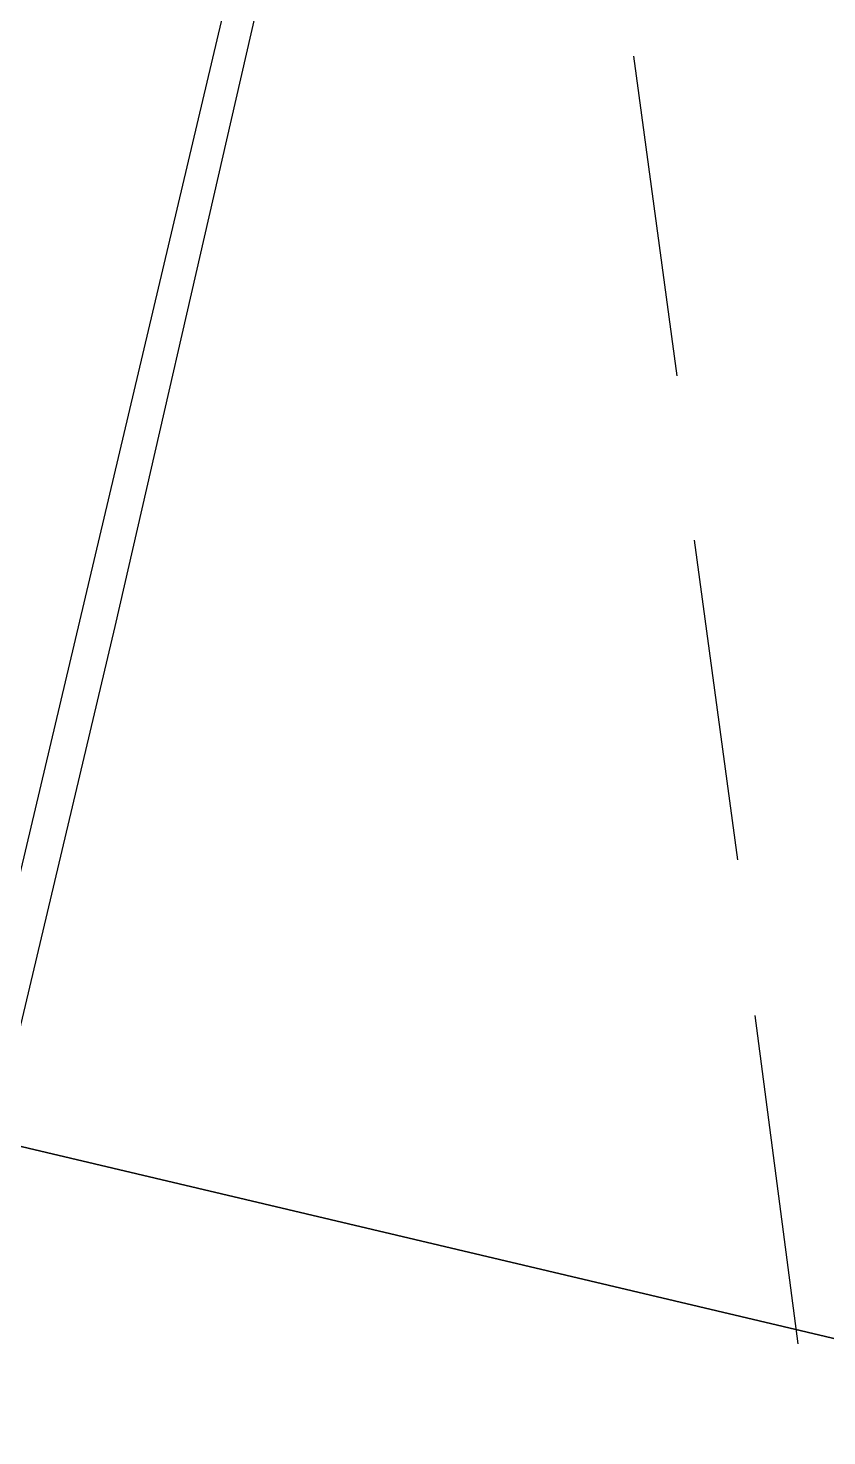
# Model space of a CAD drawing. Header units: feet. Extents: x -84 to 198, y -22 to 181.
# Drawn here: x 130.16 to 131.391, y 127.009 to 129.181 of the extents above; entities that cross this region are included whole.
import ezdxf

# ---------------------------------------------------------------- set-up
doc = ezdxf.new("R2010")
doc.units = ezdxf.units.FT
doc.layers.add('A-LINEA', color=7, linetype='CONTINUOUS')
doc.layers.add('A-MURO-CONCRETO', color=8, linetype='CONTINUOUS')

msp = doc.modelspace()

# ---------------------------------------------------------------- linework, layer by layer
at = {"layer": 'A-LINEA'}
for p, q in [((130.1333, 127.8178), (132.0533, 135.9378)), ((131.0933, 129.1378), (131.16, 128.6444)), ((131.1867, 128.3911), (131.2533, 127.8978)), ((131.28, 127.6578), (131.3467, 127.1511))]:
    msp.add_line(p, q, dxfattribs=at)
for points in [[(133.3467, 141.1778), (133.1333, 140.2578), (132.9067, 139.3511), (132.7067, 138.4444), (132.4933, 137.5511), (132.28, 136.6711), (132.0667, 135.7911), (131.8667, 134.9244), (131.6667, 134.0711), (131.4667, 133.2178), (131.2667, 132.3644), (131.0667, 131.5244), (130.8667, 130.6978), (130.6667, 129.8844), (130.48, 129.0711), (130.2933, 128.2578), (130.1067, 127.4711)], [(132.7733, 124.9511), (133.1867, 126.7378), (129.2933, 127.6578), (128.88, 125.8711), (132.7733, 124.9511)]]:
    msp.add_lwpolyline(points, dxfattribs=at)
at = {"layer": 'A-MURO-CONCRETO'}
msp.add_lwpolyline([(129.2933, 127.6578), (133.1867, 126.7378), (129.08, 126.7378), (129.2933, 127.6578), (129.2933, 127.6578)], dxfattribs=at)

doc.saveas('drawing.dxf')
